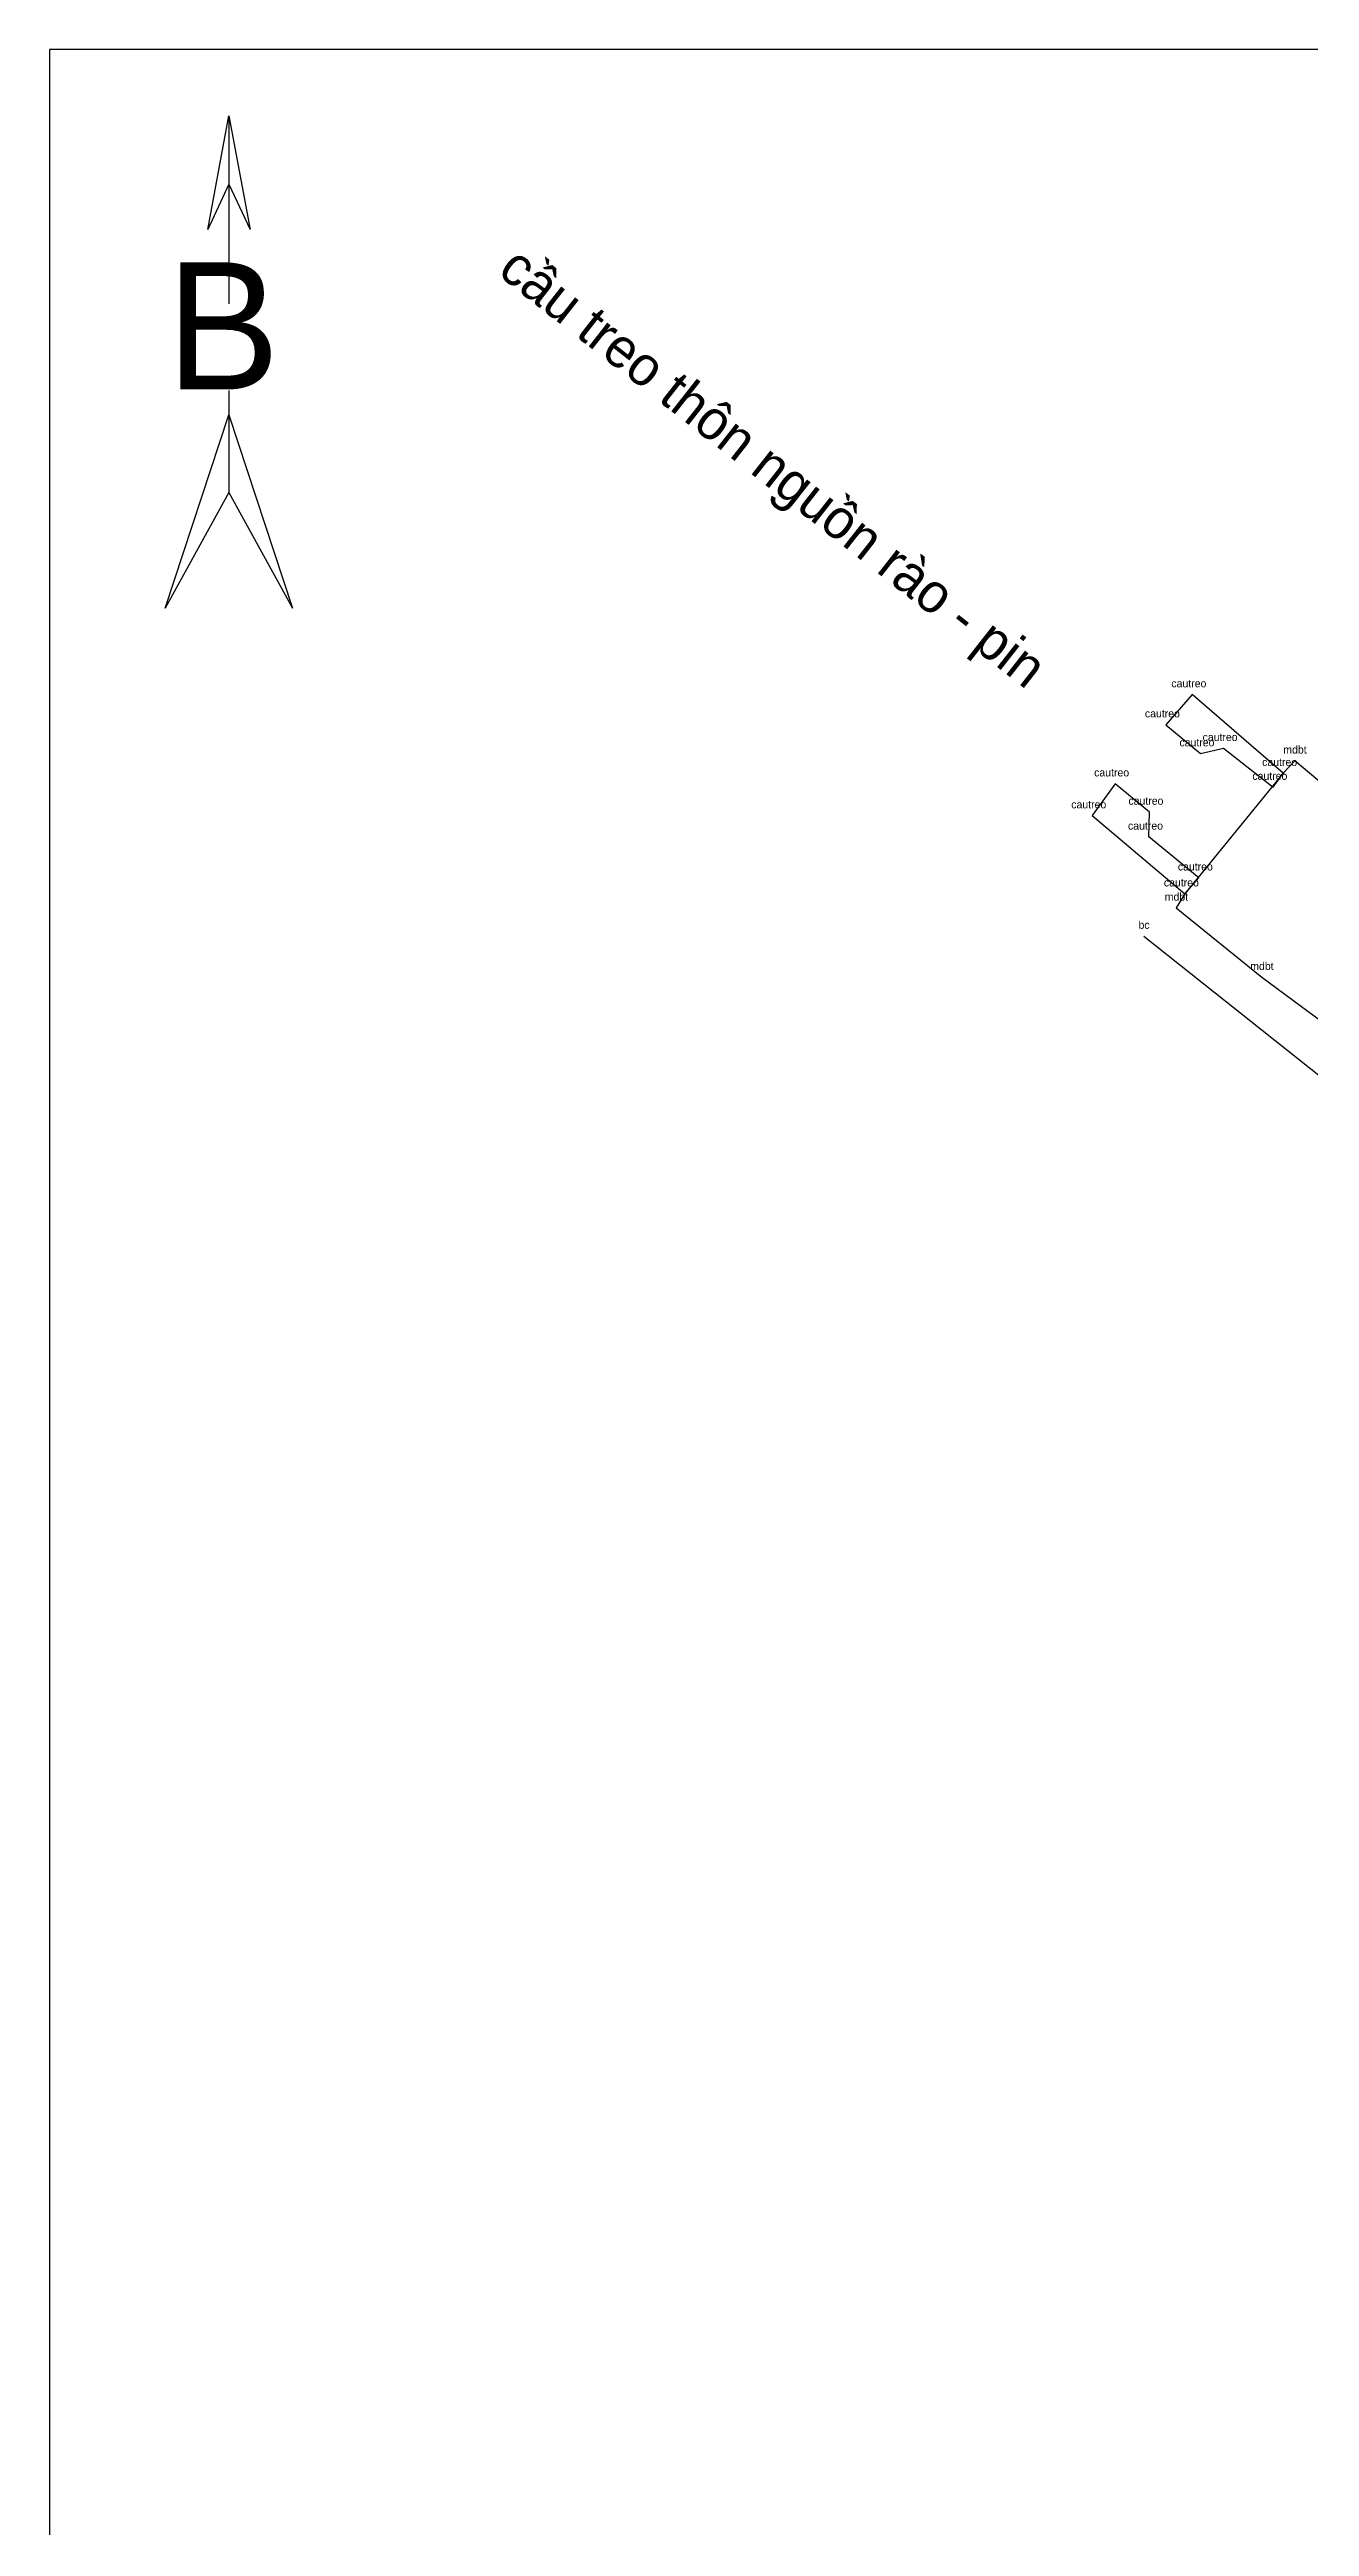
# Model space of a CAD drawing. Extents: x 543979 to 544300, y 1852451 to 1852854.
# Drawn here: x 543978.6 to 544010.7, y 1852791.2 to 1852854.3 of the extents above; entities that cross this region are included whole.
import ezdxf

# ---------------------------------------------------------------- set-up
doc = ezdxf.new("R2010")
doc.units = 0
for name, color, linetype in [('Level 10', 7, 'Continuous'), ('Level 2', 7, 'Continuous'), ('Level 30', 7, 'Continuous'), ('Level 4', 7, 'Continuous'), ('Level 5', 7, 'Continuous'), ('Level 6', 7, 'Continuous'), ('Level 7', 7, 'Continuous'), ('Level 8', 7, 'Continuous')]:
    doc.layers.add(name, color=color, linetype=linetype)

# ---------------------------------------------------------------- blocks, each defined once
blk = doc.blocks.new('POINT_DISPLAY')
blk.add_line((0, 0), (0, 0))
blk = doc.blocks.new('A$C1C223236')
at = {"layer": 'Level 10'}
for points in [[(40, 357.3), (60, 464.6)], [(60, 464.6), (80, 357.3)], [(60, 464.6), (60, 321.4)], [(60, 464.6), (60, 287)], [(60, 399.9), (40, 357.3)], [(60, 399.9), (80, 357.3)], [(60, 205.3), (60, 109)], [(60, 202.5), (60, 189)], [(0, 0), (60, 182.3)], [(60, 182.3), (120, 0)], [(60, 109), (0, 0)], [(60, 109), (120, 0)]]:
    blk.add_lwpolyline(points, dxfattribs=at)
blk.add_text('B', height=120, dxfattribs=at).set_placement((0.9, 206.3))

msp = doc.modelspace()

# ---------------------------------------------------------------- linework, layer by layer
at = {"layer": 'Level 30'}
msp.add_line((544010.043, 1852835.85), (544007.54, 1852832.781), dxfattribs=at)
for points in [[(544065.345, 1852789.494), (544064.627, 1852795.533), (544063.291, 1852801.636), (544062.156, 1852804.853), (544061.02, 1852807.574), (544057.514, 1852814.716), (544054.23, 1852820.011), (544051.235, 1852823.387), (544048.774, 1852825.271), (544043.986, 1852828.174), (544040.071, 1852829.601), (544034.186, 1852829.941), (544028.345, 1852829.512), (544024.736, 1852828.882), (544020.926, 1852828.651), (544015.96, 1852830.884), (544013.806, 1852833.256), (544010.343, 1852836.167), (544010.043, 1852835.85)], [(544007.54, 1852832.781), (544007.322, 1852832.419), (544009.5, 1852830.653), (544011.065, 1852829.505), (544013.552, 1852828.104), (544016.935, 1852827.683), (544020.056, 1852827.211), (544025.619, 1852827.389), (544028.805, 1852827.758), (544034.284, 1852828.243), (544039.584, 1852827.665), (544043.58, 1852826.035), (544047.055, 1852824.236), (544050.444, 1852821.716), (544052.347, 1852819.146), (544055.926, 1852813.242), (544059.184, 1852806.901), (544060.442, 1852803.803), (544061.423, 1852801.125), (544062.691, 1852795.241), (544063.466, 1852789.362)]]:
    msp.add_lwpolyline(points, dxfattribs=at)
at = {"layer": 'Level 5'}
msp.add_lwpolyline([(544006.493, 1852831.702), (544011.036, 1852828.093), (544015.192, 1852826.014), (544019.413, 1852826.256), (544023.838, 1852826.473), (544027.48, 1852826.876), (544028.982, 1852823.424), (544024.192, 1852818.417), (544022.86, 1852817.06)], dxfattribs=at)
at = {"layer": 'Level 7'}
msp.add_lwpolyline([(543978.615, 1852450.537), (544299.752, 1852450.537), (544299.752, 1852854.289), (543978.615, 1852854.289)], close=True, dxfattribs=at)
at = {"layer": 'Level 8'}
msp.add_lwpolyline([(544007.731, 1852837.854), (544007.056, 1852837.088), (544007.936, 1852836.35), (544008.526, 1852836.486), (544009.794, 1852835.497), (544010.043, 1852835.85)], close=True, dxfattribs=at)
msp.add_lwpolyline([(544005.763, 1852835.584), (544005.181, 1852834.771), (544007.54, 1852832.781), (544007.896, 1852833.187), (544006.626, 1852834.228), (544006.637, 1852834.862), (544005.763, 1852835.584)], dxfattribs=at)

# ---------------------------------------------------------------- block references
at = {"layer": 'Level 2', "xscale": 0.1, "yscale": 0.10000000000000002}
for p in [(544007.731, 1852837.854), (544007.056, 1852837.088), (544007.936, 1852836.35), (544008.526, 1852836.486), (544010.343, 1852836.167), (544005.763, 1852835.584), (544009.794, 1852835.497), (544010.043, 1852835.85), (544005.181, 1852834.771), (544006.637, 1852834.862), (544006.626, 1852834.228), (544007.896, 1852833.187), (544007.322, 1852832.419), (544007.54, 1852832.781), (544006.493, 1852831.702), (544009.5, 1852830.653)]:
    msp.add_blockref('POINT_DISPLAY', p, dxfattribs=at)
at = {"layer": 'Level 6', "xscale": 0.026998967223335057, "yscale": 0.026998967211693526}
msp.add_blockref('A$C1C223236', (543981.565, 1852840.059), dxfattribs=at)

# ---------------------------------------------------------------- texts
at = {"layer": 'Level 4'}
for s, p in [('cautreo', (544007.197, 1852838.04)), ('cautreo', (544006.523, 1852837.274)), ('cautreo', (544007.403, 1852836.536)), ('cautreo', (544007.993, 1852836.672)), ('cautreo', (544009.51, 1852836.036)), ('mdbt', (544010.049, 1852836.353)), ('cautreo', (544005.229, 1852835.77)), ('cautreo', (544009.261, 1852835.683)), ('cautreo', (544004.647, 1852834.957)), ('cautreo', (544006.103, 1852835.048)), ('cautreo', (544006.092, 1852834.414)), ('cautreo', (544007.362, 1852833.373)), ('cautreo', (544007.006, 1852832.967)), ('mdbt', (544007.029, 1852832.605)), ('bc', (544006.36, 1852831.888)), ('mdbt', (544009.207, 1852830.839))]:
    msp.add_text(s, height=0.2, dxfattribs=at).set_placement(p)
at = {"layer": 'Level 7'}
msp.add_text('cầu treo thôn nguồn rào - pin', height=1, rotation=321.86643, dxfattribs=at).set_placement((543989.999, 1852848.573))

doc.saveas('drawing.dxf')
